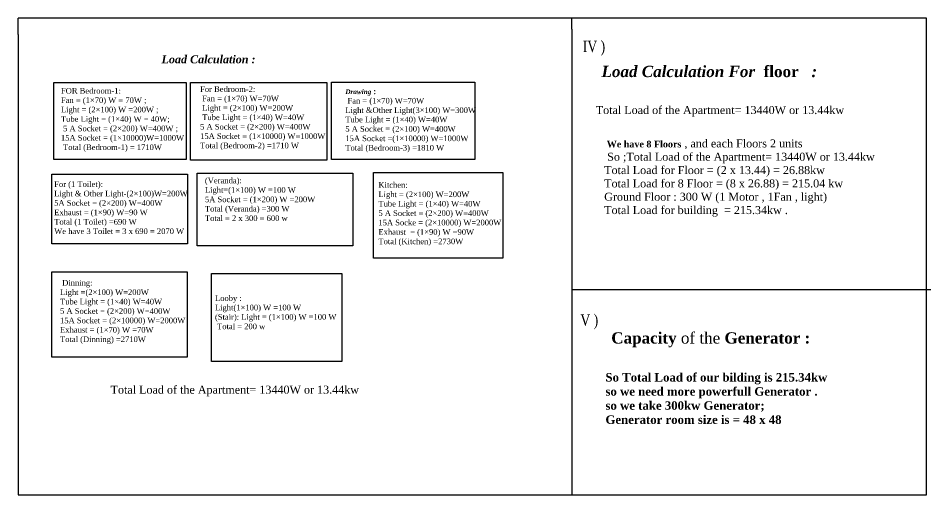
# Model space of a CAD drawing. Header units: inches. Extents: x -119 to 3524, y -386 to 627.
# Drawn here: x 1585 to 3524, y -386 to 627 of the extents above; entities that cross this region are included whole.
import ezdxf

# ---------------------------------------------------------------- set-up
doc = ezdxf.new("R2010")
doc.units = ezdxf.units.IN
doc.header["$MEASUREMENT"] = 0
doc.styles.add('style H', font='arial.ttf', dxfattribs={"width": 0.8, "height": 8})

msp = doc.modelspace()

# ---------------------------------------------------------------- linework, layer by layer
at = {"color": 4}
for p, q in [((3515.5, 626.5), (1585.5, 626.5)), ((1585.5, 592), (1585.5, 626.5)), ((2762, 603), (2762, 626.5)), ((3515.5, -386.5), (3515.5, 626.5)), ((2762, 603), (2762, -386.5)), ((1585.5, 592), (1585.5, -386.5)), ((2762.5, 49.5), (3524.5, 49.5)), ((1585.5, -386.5), (3515.5, -386.5))]:
    msp.add_line(p, q, dxfattribs=at)
for points in [[(1661.1, 490.2), (1942.6, 490.2), (1942.6, 326.4), (1661.1, 326.4)], [(1951.5, 490.2), (2241.1, 490.2), (2241.1, 324.8), (1951.5, 324.8)], [(2251.2, 490.3), (2555.6, 490.3), (2555.6, 326), (2251.2, 326)], [(1656.9, 295), (1945, 295), (1945, 147), (1656.9, 147)], [(1966, 297), (2296.5, 297), (2296.5, 143), (1966, 143)], [(2340.2, 298.7), (2615.1, 298.7), (2615.1, 116.4), (2340.2, 116.4)], [(1657, 87.3), (1944.2, 87.3), (1944.2, -93.9), (1657, -93.9)], [(1996, 84), (2273, 84), (2273, -103.5), (1996, -103.5)]]:
    msp.add_lwpolyline(points, close=True)

# ---------------------------------------------------------------- texts
at = {"color": 4, "char_height": 24, "width": 60.305, "attachment_point": 1, "style": 'style H'}
for s, insert in [('{\\fTimes New Roman|b0|i0|c0|p18;IV )}', (2785.1, 578.6)), ('{\\fTimes New Roman|b0|i0|c0|p18;V )}', (2780, -3))]:
    msp.add_mtext(s, dxfattribs=dict(at, insert=insert))
at = {"attachment_point": 1}
for s, insert, char_height, width in [('{\\fTimes New Roman|b1|i1|c0|p18;Load Calculation :}', (1890, 547.7), 17, 634.862), ('{\\fTimes New Roman|b1|i1|c0|p18;Load Calculation For \\fTimes New Roman|b0|i0|c0|p18; \\fTimes New Roman|b1|i0|c0|p18;floor \\fTimes New Roman|b1|i1|c0|p18;  :}', (2824.9, 525.4), 24, 634.862), ('{\\fTimes New Roman|b0|i0|c0|p18;\\C1;FOR Bedroom-1:\\C256;\\PFan = (1×70) W = 70W ;\\PLight = (2×100) W =200W ;\\PTube Light = (1×40) W = 40W;\\P 5 A Socket = (2×200) W=400W ;\\P15A Socket = (1×10000)W=1000W \\P \\C3;Total (Bedroom-1) = 1710W}', (1676.2, 478.3), 12, 266.281), ('{\\fTimes New Roman|b0|i0|c0|p18;\\C1;For Bedroom-2:\\P\\C256; Fan = (1×70) W=70W\\P Light = (2×100) W=200W\\P Tube Light = (1×40) W=40W \\P5 A Socket = (2×200) W=400W \\P15A Socket = (1×10000) W=1000W \\C3;Total (Bedroom-2) =1710 W}', (1971.9, 481.9), 12, 286.375), ('{\\fTimes New Roman|b1|i1|c0|p18;\\H0.8333x;\\C1;Drawing\\fTimes New Roman|b1|i0|c0|p18;\\H1.2x; :\\fTimes New Roman|b0|i0|c0|p18;\\P\\C256; Fan = (1×70) W=70W \\PLight &Other Light(3×100) W=300W Tube Light = (1×40) W=40W\\P5 A Socket = (2×100) W=400W\\P15A Socket =(1×10000) W=1000W \\C3;Total (Bedroom-3) =1810 W}', (2280.5, 477.2), 12, 286.375), ('{\\fTimes New Roman|b0|i0|c0|p18;\\C3;Total Load of the Apartment= 13440W or 13.44kw}', (2812.6, 439.9), 17, 527.533), ('{\\fTimes New Roman|b1|i0|c0|p18;\\H0.8333x; We have 8 Floors\\fTimes New Roman|b0|i0|c0|p18;\\H1.2x;\\C3; \\C256;, and each Floors 2 units \\P\\C3; So ;Total Load of the Apartment= 13440W or 13.44kw\\PTotal Load for Floor = (2 x 13.44) = 26.88kw\\PTotal Load for 8 Floor = (8 x 26.88) = 215.04 kw\\PGround Floor : 300 W (1 Motor , 1Fan , light)\\P\\C1;Total Load for building  = 215.34kw .}', (2830.6, 368.9), 17, 565.364), ('{\\fTimes New Roman|b0|i0|c0|p18;\\C1;For (1 Toilet):\\C256;\\PLight & Other Light-(2×100)W=200W\\P5A Socket = (2×200) W=400W\\PExhaust = (1×90) W=90 W \\PTotal (1 Toilet) =690 W\\P\\C3;We have 3 Toilet = 3 x 690 = 2070 W}', (1661.9, 279.8), 12, 292.245), ('{\\fTimes New Roman|b0|i0|c0|p18;\\C1;(Veranda): \\P\\C256;Light=(1×100) W =100 W \\P5A Socket = (1×200) W =200W \\PTotal (Veranda) =300 W \\P\\C3;Total = 2 x 300 = 600 w \\P\\C256; }', (1982.1, 287.5), 12, 316.082), ('{\\fTimes New Roman|b0|i0|c0|p18;\\C1;Kitchen:\\P\\C256;Light = (2×100) W=200W\\PTube Light = (1×40) W=40W \\P5 A Socket = (2×200) W=400W \\P15A Socke = (2×10000) W=2000W Exhaust  = (1×90) W =90W \\P\\C3;Total (Kitchen) =2730W}', (2350.8, 278.2), 12, 316.082), ('{\\fTimes New Roman|b0|i0|c0|p18;\\C1; Dinning: \\P\\C256;Light =(2×100) W=200W \\PTube Light = (1×40) W=40W \\P5 A Socket = (2×200) W=400W \\P15A Socket = (2×10000) W=2000W Exhaust = (1×70) W =70W \\P\\C3;Total (Dinning) =2710W}', (1674.3, 70.1), 12, 316.082), ('{\\fTimes New Roman|b0|i0|c0|p18;\\C1;Looby :\\P\\C256;Light(1×100) W =100 W \\P(Stair): Light = (1×100) W =100 W \\P \\C3;Total = 200 w}', (2003.5, 37.5), 12, 375.679), ('{\\fTimes New Roman|b1|i0|c0|p18;Capacity \\fTimes New Roman|b0|i0|c0|p18;of the\\fTimes New Roman|b1|i0|c0|p18; Generator :}', (2845.6, -41.1), 24, 527.533), ('{\\fTimes New Roman|b1|i0|c0|p18;So Total Load of our bilding is 215.34kw\\Pso we need more powerfull Generator .\\P\\C4;so we take 300kw Generator;\\PGenerator room size is = 48 x 48}', (2833.3, -127.8), 18, 527.533), ('{\\fTimes New Roman|b0|i0|c0|p18;\\C3;Total Load of the Apartment= 13440W or 13.44kw}', (1781.7, -154.6), 17, 527.533)]:
    msp.add_mtext(s, dxfattribs=dict(at, insert=insert, char_height=char_height, width=width))

doc.saveas('drawing.dxf')
